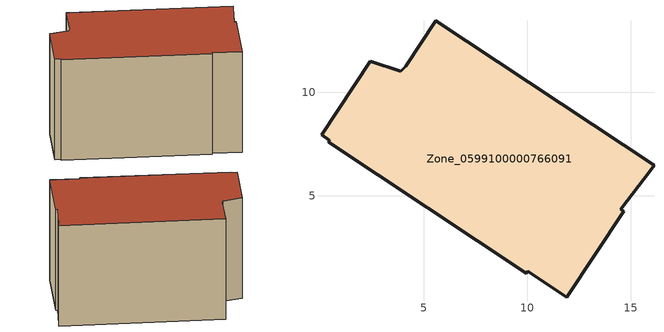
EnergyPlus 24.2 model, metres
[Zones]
Zone_0599100000766091
 floor ground (C_G): 4.12,11.26 5.58,13.45 16.11,6.48 15.93,6.2 14.52,4.35 14.64,4.26 11.9,0.11 10.01,1.36 9.94,1.25 0.4,7.6 0.44,7.69 0.06,7.95 2.42,11.5 3.89,11.01 z1.66
 wall outside (C_F): 16.11,6.48 5.58,13.45 4.12,11.26 3.89,11.01 2.42,11.5 0.06,7.95 0.44,7.69 0.4,7.6 9.94,1.25 10.01,1.36 11.9,0.11 14.64,4.26 14.52,4.35 15.93,6.2 16.11,6.48 z1.66:10.17
 roof outside (C_R): 5.58,13.45 4.12,11.26 3.89,11.01 2.42,11.5 0.06,7.95 0.44,7.69 0.4,7.6 9.94,1.25 10.01,1.36 11.9,0.11 14.64,4.26 14.52,4.35 15.93,6.2 16.11,6.48 z10.17
[BUILDING]
Pand.0599100000766091: North Axis=0; Terrain=City; Loads Convergence Tolerance Value=0.04; Temperature Convergence Tolerance Value=0.4; Solar Distribution=FullExterior; Maximum Number of Warmup Days=25; Minimum Number of Warmup Days=1
[Site:Location]
Rotterdam.The.Hague.AP_ZH_NLD Design_Conditions: Latitude=51.96; Longitude=4.45; Time Zone=1; Elevation=-4.5
[SITE:GROUNDTEMPERATURE:BUILDINGSURFACE]
18, 18, 18, 18, 18, 18, 18, 18, 18, 18, 18, 18
[MATERIAL] Thermal Absorptance=0.9; Solar Absorptance=0.7; Visible Absorptance=0.7
Name | Roughness | Thickness | Conductivity | Density | Specific Heat
G.TC.2006-2014 | MediumSmooth | 0.15 | 0.06 | 540 | 1210
F.TC.2006-2014 | Rough | 0.3 | 0.12 | 1920 | 840
R.TC.2006-2014 | MediumRough | 0.2 | 0.08 | 1500 | 1000
[CONSTRUCTION]
C_G: G.TC.2006-2014
C_F: F.TC.2006-2014
C_R: R.TC.2006-2014
[ZONE]
Zone_0599100000766091: Type=1; Multiplier=1; Ceiling Height=Autocalculate; Volume=Autocalculate; Floor Area=autocalculate; Part of Total Floor Area=Yes
[ZONEINFILTRATION:DESIGNFLOWRATE]
Infil_Zone_0599100000766091: Zone or ZoneList or Space or SpaceList=Zone_0599100000766091; Schedule=AlwaysOn; Design Flow Rate Calculation Method=Flow/Area; Flow Rate per Floor Area=0.0015; Constant Term Coefficient=1; Temperature Term Coefficient=0; Velocity Term Coefficient=0; Velocity Squared Term Coefficient=0
[HVACTEMPLATE:ZONE:IDEALLOADSAIRSYSTEM]
Zone_0599100000766091: Maximum Heating Supply Air Temperature=50; Minimum Cooling Supply Air Temperature=13; Maximum Heating Supply Air Humidity Ratio=0.0156; Minimum Cooling Supply Air Humidity Ratio=0.0077; Heating Limit=NoLimit; Cooling Limit=NoLimit; Dehumidification Control Type=ConstantSensibleHeatRatio; Cooling Sensible Heat Ratio=0.7; Dehumidification Setpoint=60; Humidification Control Type=None; Humidification Setpoint=30; Outdoor Air Method=None; Outdoor Air Flow Rate per Person=0.00944; Outdoor Air Flow Rate per Zone Floor Area=0; Outdoor Air Flow Rate per Zone=0; Demand Controlled Ventilation Type=None; Outdoor Air Economizer Type=NoEconomizer; Heat Recovery Type=None; Sensible Heat Recovery Effectiveness=0.7; Latent Heat Recovery Effectiveness=0.65
[ZONECONTROL:THERMOSTAT]
ThermostatControl_Zone_0599100000766091: Zone or ZoneList=Zone_0599100000766091; Control Type Schedule=DualSetpointControlType; Control 1=Thermostat_Zone_0599100000766091; Temperature Difference Between Cutout And Setpoint=0
[THERMOSTATSETPOINT:DUALSETPOINT]
Thermostat_Zone_0599100000766091: Heating Setpoint Temperature Schedule=HeatingSetpoint_Zone_0599100000766091; Cooling Setpoint Temperature Schedule=CoolingSetpoint_Zone_0599100000766091
[SCHEDULE:COMPACT]
HeatingSetpoint_Zone_0599100000766091: Through: 12/31, For: AllDays, Until: 24:00, 21
CoolingSetpoint_Zone_0599100000766091: Through: 12/31, For: AllDays, Until: 24:00, 24
DualSetpointControlType: Through: 12/31, For: AllDays, Until: 24:00, 4
AlwaysOn: Through: 12/31, For: AllDays, Until: 24:00, 1
